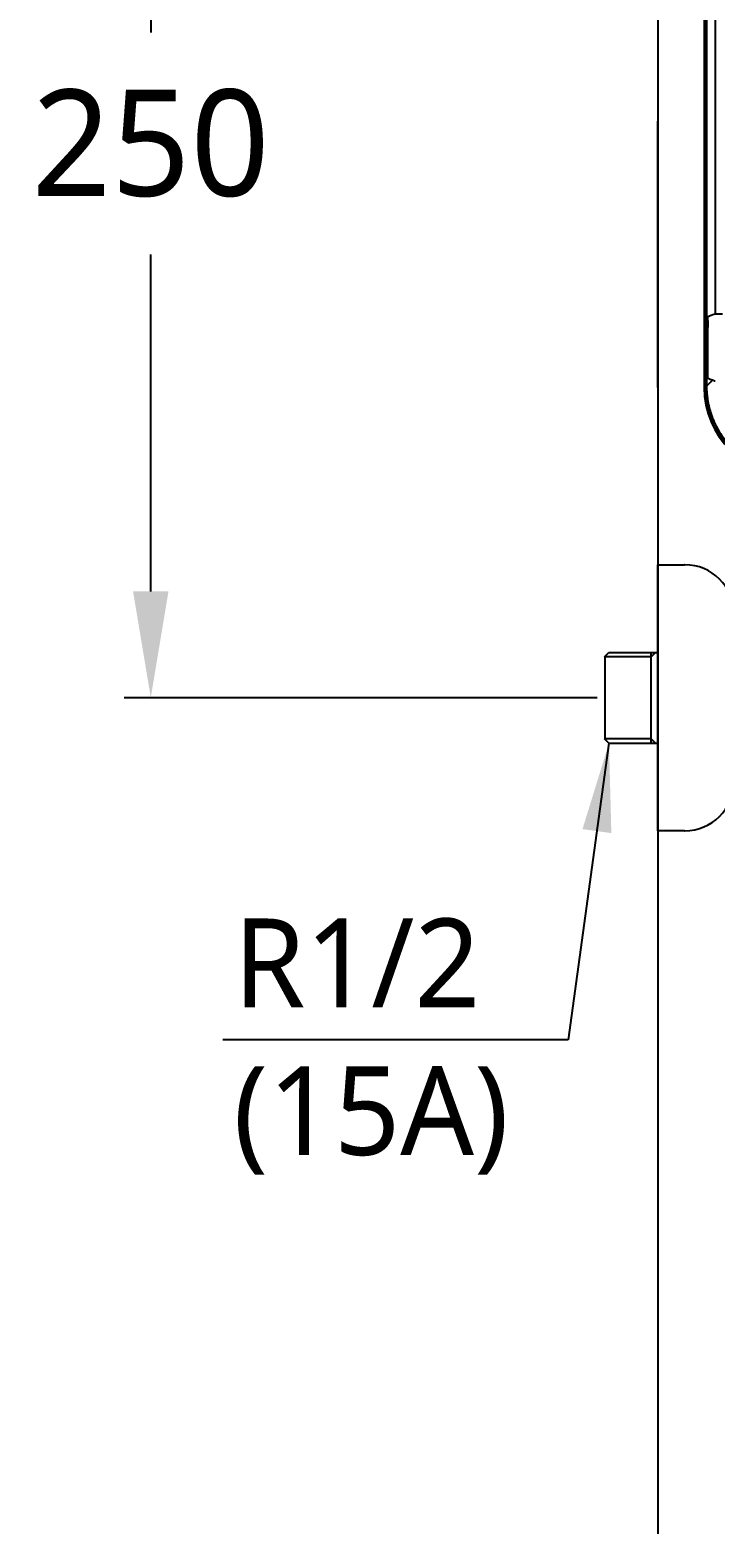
# Model space of a CAD drawing. Extents: x -4358 to 1981, y -50 to 2478.
# Drawn here: x -795.5 to -641, y 1261.3 to 1598.2 of the extents above; entities that cross this region are included whole.
import ezdxf

# ---------------------------------------------------------------- set-up
doc = ezdxf.new("R2010")
doc.units = 0
doc.header["$LTSCALE"] = 20
doc.header["$MEASUREMENT"] = 0
doc.layers.get('0').update_dxf_attribs({"linetype": 'CONTINUOUS'})
doc.layers.get('DEFPOINTS').update_dxf_attribs({"linetype": 'CONTINUOUS'})
for name, color, linetype in [('2', 2, 'CONTINUOUS'), ('4', 4, 'CONTINUOUS'), ('6', 6, 'CONTINUOUS')]:
    doc.layers.add(name, color=color, linetype=linetype)
doc.styles.add('ROMANS', font='NanumGothic.ttf', dxfattribs={"height": 10.144927})
doc.styles.get("Standard").update_dxf_attribs({"font": 'NanumGothic.ttf'})
doc.dimstyles.get("Standard").update_dxf_attribs({"dimtxt": 2.7, "dimasz": 2.5, "dimexe": 1.5, "dimexo": 1.5, "dimgap": 1.5, "dimtad": 1, "dimdec": 0, "dimlfac": 10, "dimzin": 0, "dimdsep": 46, "dimtxsty": 'Standard', "dimcen": 0, "dimclrt": 2, "dimadec": 0, "dimazin": 0, "dimtfac": 1, "dimtdec": 0, "dimtmove": 0, "dimatfit": 3, "dimfxl": 0, "dimtolj": 1, "dimtzin": 0, "dimarcsym": 0})

# ---------------------------------------------------------------- blocks, each defined once
blk = doc.blocks.new('*D17')
at = {"color": 3, "lineweight": -2}
for p, q in [((-653.74, 1697.62), (-774.22, 1697.62)), ((-768.22, 1673.62), (-768.22, 1597.68)), ((-768.22, 1471.62), (-768.22, 1547.56)), ((-667.58, 1447.62), (-774.22, 1447.62))]:
    blk.add_line(p, q, dxfattribs=at)
at = {"color": 3}
for points in [[(-772.22, 1673.62), (-764.22, 1673.62), (-768.22, 1697.62)], [(-772.22, 1471.62), (-764.22, 1471.62), (-768.22, 1447.62)]]:
    blk.add_solid(points, dxfattribs=at)
at = {"layer": 'DEFPOINTS', "color": 0}
for p in [(-651.94, 1697.62), (-768.22, 1447.62), (-665.78, 1447.62)]:
    blk.add_point(p, dxfattribs=at)
at = {"color": 2, "insert": (-768.22, 1572.62), "char_height": 24, "attachment_point": 5}
blk.add_mtext('\\A1;250', dxfattribs=at)

msp = doc.modelspace()

# ---------------------------------------------------------------- linework, layer by layer
for p, q in [((-643.44, 1877.62), (-643.44, 1517.62)), ((-643.17, 1877.35), (-643.17, 1517.89)), ((-642.91, 1877.35), (-642.91, 1517.89)), ((-642.61, 1522.12), (-642.61, 1531.12))]:
    msp.add_line(p, q)
at = {"flags": 128}
msp.add_lwpolyline([(-642.6, 1532.67), (-642.6, 1531.88), (-642.58, 1531.12)], dxfattribs=at)
msp.add_arc((-623.44, 1517.62), 20, 180, 270)
for points, knots in [([(-640.99, 1872.07), (-640.99, 1815.76), (-640.99, 1759.44), (-640.99, 1646.8), (-640.99, 1590.48), (-640.99, 1534.17)], [0, 0, 0, 0, 0.5, 0.5, 1, 1, 1, 1]), ([(-642.6, 1532.54), (-642.6, 1532.66), (-642.6, 1532.92), (-642.59, 1533.22), (-642.58, 1533.53), (-642.57, 1533.59), (-642.57, 1533.62)], [0, 0, 0, 0, 0.190145, 0.399701, 0.609445, 1, 1, 1, 1]), ([(-640.99, 1534.17), (-640.98, 1534.17), (-640.98, 1534.17), (-640.95, 1534.17), (-640.92, 1534.17), (-640.88, 1534.17), (-640.82, 1534.17), (-640.77, 1534.17), (-640.7, 1534.18), (-640.63, 1534.18), (-640.56, 1534.18), (-640.48, 1534.18), (-640.4, 1534.18), (-640.32, 1534.18), (-640.23, 1534.18), (-640.14, 1534.18), (-640.06, 1534.18), (-639.97, 1534.19), (-639.88, 1534.19), (-639.8, 1534.19), (-639.71, 1534.19), (-639.63, 1534.19), (-639.55, 1534.19), (-639.47, 1534.19), (-639.4, 1534.19), (-639.35, 1534.19), (-639.33, 1534.19)], [0, 0, 0, 0, 0.058471, 0.115757, 0.171793, 0.226521, 0.279887, 0.331844, 0.382351, 0.43137, 0.47887, 0.524825, 0.569213, 0.612016, 0.65322, 0.692815, 0.730796, 0.767157, 0.801897, 0.835018, 0.866522, 0.896414, 0.924701, 0.951388, 0.976485, 1, 1, 1, 1]), ([(-642.61, 1531.12), (-642.61, 1531.44), (-642.61, 1531.92), (-642.6, 1532.38), (-642.6, 1532.52), (-642.6, 1532.54)], [0, 0, 0, 0, 0.629994, 0.966249, 1, 1, 1, 1]), ([(-642.6, 1520.7), (-642.6, 1520.71), (-642.6, 1520.86), (-642.61, 1521.32), (-642.61, 1521.8), (-642.61, 1522.12)], [0, 0, 0, 0, 0.034288, 0.370629, 1, 1, 1, 1]), ([(-642.57, 1519.62), (-642.57, 1519.65), (-642.58, 1519.71), (-642.59, 1520.02), (-642.6, 1520.32), (-642.6, 1520.58), (-642.6, 1520.7)], [0, 0, 0, 0, 0.390795, 0.600207, 0.810361, 1, 1, 1, 1]), ([(-642.91, 1517.89), (-642.98, 1517.89), (-643.05, 1517.89), (-643.14, 1517.89), (-643.16, 1517.89), (-643.17, 1517.89)], [0, 0, 0, 0, 0.5, 0.5, 1, 1, 1, 1]), ([(-642.91, 1517.62), (-642.98, 1517.62), (-643.05, 1517.62), (-643.14, 1517.62), (-643.17, 1517.62), (-643.17, 1517.62)], [0, 0, 0, 0, 0.5, 0.5, 1, 1, 1, 1]), ([(-643.17, 1517.62), (-643.1, 1516.44), (-642.97, 1513.9), (-641.97, 1510.56), (-640.59, 1507.79), (-639.53, 1506.09), (-638.81, 1505.29), (-638.64, 1505.1)], [0, 0, 0, 0, 0.26022, 0.560478, 0.761601, 0.944664, 1, 1, 1, 1]), ([(-641.56, 1519.24), (-641.61, 1519.19), (-641.71, 1519.09), (-641.84, 1518.96), (-641.97, 1518.83), (-642.1, 1518.7), (-642.22, 1518.59), (-642.33, 1518.48), (-642.43, 1518.37), (-642.53, 1518.28), (-642.62, 1518.19), (-642.7, 1518.1), (-642.78, 1518.03), (-642.85, 1517.96), (-642.89, 1517.92), (-642.91, 1517.89)], [0, 0, 0, 0, 0.076887, 0.153779, 0.230678, 0.307583, 0.384494, 0.461411, 0.538334, 0.615263, 0.692198, 0.769139, 0.846087, 0.92304, 1, 1, 1, 1]), ([(-642.91, 1517.62), (-642.91, 1517.46), (-642.9, 1517.16), (-642.88, 1516.7), (-642.84, 1516.25), (-642.8, 1515.81), (-642.75, 1515.38), (-642.69, 1514.95), (-642.62, 1514.53), (-642.55, 1514.11), (-642.46, 1513.71), (-642.37, 1513.32), (-642.28, 1512.93), (-642.18, 1512.56), (-642.07, 1512.19), (-641.96, 1511.84), (-641.84, 1511.49), (-641.73, 1511.15), (-641.61, 1510.83), (-641.48, 1510.52), (-641.15, 1509.72), (-640.55, 1508.46), (-639.55, 1506.82), (-638.41, 1505.3), (-637.15, 1503.91), (-635.76, 1502.64), (-634.24, 1501.51), (-632.6, 1500.51), (-631.25, 1499.86), (-630.25, 1499.46), (-629.63, 1499.23), (-628.97, 1499.01), (-628.27, 1498.81), (-627.54, 1498.63), (-626.77, 1498.47), (-625.98, 1498.34), (-625.15, 1498.24), (-624.3, 1498.17), (-623.73, 1498.16), (-623.44, 1498.15)], [0, 0, 0, 0, 0.015133, 0.030099, 0.044888, 0.059488, 0.073891, 0.088086, 0.102065, 0.115819, 0.129339, 0.142618, 0.155646, 0.168417, 0.180924, 0.193159, 0.205117, 0.216791, 0.228176, 0.239267, 0.250058, 0.313327, 0.376289, 0.438618, 0.500006, 0.561392, 0.62372, 0.686682, 0.749954, 0.770717, 0.792544, 0.815397, 0.839235, 0.864011, 0.889673, 0.916165, 0.943428, 0.971396, 1, 1, 1, 1]), ([(-640.97, 1518.99), (-641.03, 1519.01), (-641.13, 1519.05), (-641.29, 1519.12), (-641.43, 1519.18), (-641.52, 1519.22), (-641.56, 1519.24)], [0, 0, 0, 0, 0.251267, 0.501689, 0.751266, 1, 1, 1, 1])]:
    msp.add_open_spline(points, degree=3, knots=knots)
for points, degree in [([(-642.57, 1533.62), (-642.2, 1533.8), (-641.68, 1533.99), (-640.99, 1534.17)], 3), ([(-642.61, 1531.12), (-642.54, 1531.12)], 1), ([(-643.17, 1517.62), (-643.34, 1517.62), (-643.43, 1517.62), (-643.44, 1517.62)], 3), ([(-643.17, 1517.62), (-643.17, 1517.71), (-643.17, 1517.8), (-643.17, 1517.89)], 3), ([(-642.91, 1517.89), (-642.91, 1517.8), (-642.91, 1517.71), (-642.91, 1517.62)], 3), ([(-641.56, 1519.24), (-641.98, 1519.36), (-642.31, 1519.49), (-642.57, 1519.62)], 3)]:
    msp.add_open_spline(points, degree=degree)
at = {"layer": '4'}
for p, q in [((-653.9, 1517.62), (-653.9, 1577.62)), ((-653.9, 1477.62), (-647.9, 1477.62)), ((-653.9, 1417.62), (-653.9, 1477.62)), ((-665.9, 1456.87), (-664.9, 1457.87)), ((-655.4, 1456.87), (-665.9, 1456.87)), ((-665.78, 1438.37), (-665.78, 1456.87)), ((-664.9, 1457.87), (-653.9, 1457.87)), ((-655.4, 1437.37), (-655.4, 1457.87)), ((-655.4, 1456.87), (-654.4, 1457.87)), ((-653.9, 1457.25), (-653.9, 1437.99)), ((-664.9, 1437.37), (-665.9, 1438.37)), ((-655.4, 1438.37), (-665.9, 1438.37)), ((-664.9, 1437.37), (-653.9, 1437.37)), ((-654.4, 1437.37), (-655.4, 1438.37)), ((-647.9, 1417.62), (-653.9, 1417.62))]:
    msp.add_line(p, q, dxfattribs=at)
for centre, start, end in [((-647.9, 1466.62), 89.3526, 90), ((-647.78, 1466.62), 0, 90), ((-647.78, 1428.62), 270, 0), ((-647.9, 1428.62), 270, 270.6474)]:
    msp.add_arc(centre, 11, start, end, dxfattribs=at)
at = {"layer": '6'}
msp.add_lwpolyline([(346.1, 2222.65), (-653.9, 2222.65), (-653.9, 297.62), (1273.6, 297.62), (1273.6, 1322.62)], dxfattribs=at)

# ---------------------------------------------------------------- texts
at = {"layer": '2', "insert": (-749.59, 1368.97), "char_height": 20, "attachment_point": 4, "style": 'ROMANS'}
msp.add_mtext('R1/2\\P(15A)', dxfattribs=at)

# ---------------------------------------------------------------- dimensions: what is measured, and where the dimension line sits
dim = msp.add_linear_dim(base=(-768.22, 1447.62), p1=(-651.94, 1697.62), p2=(-665.78, 1447.62), angle=90, dimstyle='Standard', override={"dimscale": 1.2, "dimtxt": 20, "dimasz": 20, "dimexe": 5, "dimgap": 10, "dimtih": 1, "dimtoh": 1, "dimlfac": 1, "dimzin": 12, "dimclrd": 3, "dimclre": 3, "dimazin": 2, "dimarcsym": 1})
dim.commit()
dim.dimension.update_dxf_attribs({"geometry": '*D17', "text_midpoint": (-768.22, 1572.62)})

# ---------------------------------------------------------------- leaders
msp.add_leader([(-664.9, 1437.37), (-674.1, 1370.5), (-752, 1370.5)], dimstyle='Standard', override={"dimtxt": 20, "dimasz": 20, "dimexe": 5, "dimgap": 10, "dimtad": 0, "dimlfac": 1, "dimzin": 12, "dimclrd": 3, "dimclre": 3, "dimazin": 2, "dimarcsym": 1})

doc.saveas('drawing.dxf')
